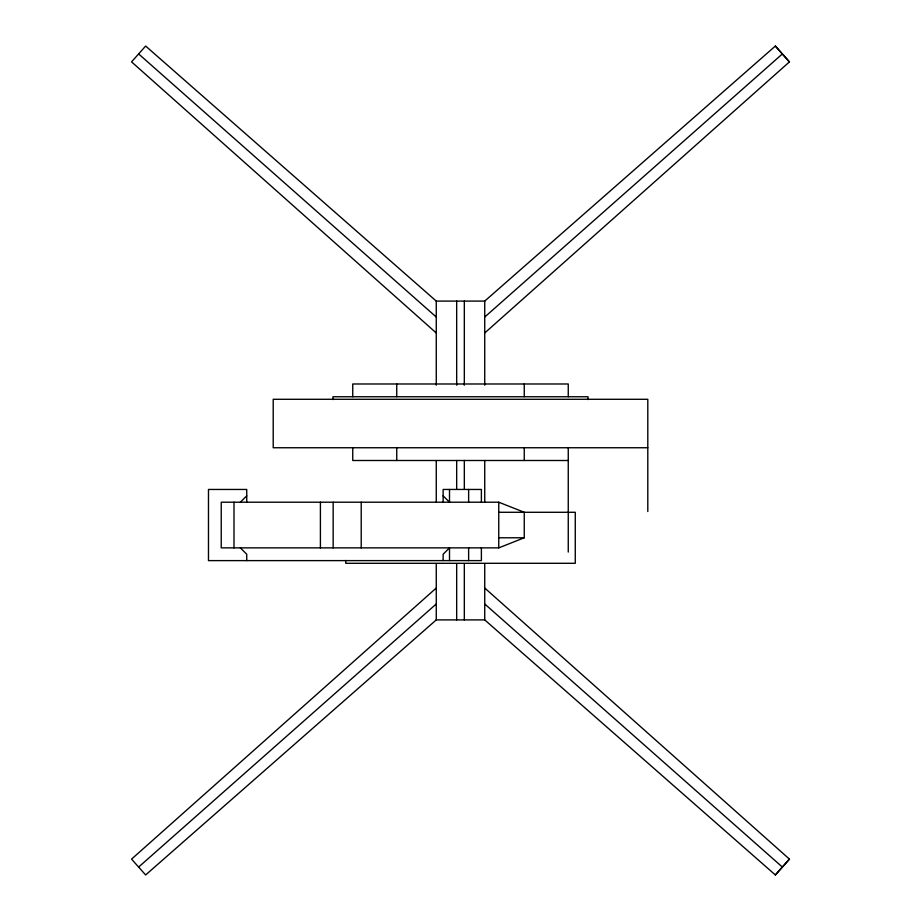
<?xml version="1.0" encoding="UTF-8"?>
<svg xmlns="http://www.w3.org/2000/svg" width="921" height="921" viewBox="0 0 921 921"><rect width="100%" height="100%" fill="white"/><g stroke="black" fill="none" stroke-linecap="round" stroke-linejoin="round"><path stroke-width="1.38" d="M436.266 588.024L131.565 859.12L145.645 874.95L436.266 619.902L484.734 619.902L775.355 874.95L789.435 859.12L484.734 588.024M775.355 874.95L789.435 859.12M240.358 502.21L246.736 495.832M484.734 332.976L789.435 61.88L775.355 46.05L484.734 301.098L436.266 301.098L145.645 46.05L131.565 61.88L436.266 332.976M484.734 317.031L782.32 53.982L789.435 61.88M138.634 867.064L436.266 603.969M498.756 547.868L524.256 537.783L524.256 512.283L498.756 502.21L221.236 502.21L221.236 547.868L498.756 547.868L498.756 502.21M647.797 447.744L273.203 447.744L273.203 399.288L647.797 399.288L647.797 511.512M568.257 460.5L352.743 460.5L352.743 447.744M498.756 512.283L575.268 512.283L575.268 563.295L345.732 563.295L345.732 560.463M498.756 537.783L524.256 537.783M138.634 53.936L436.266 317.031M484.734 603.969L782.32 867.018M443.128 495.832L449.506 502.21L449.506 489.454M240.358 547.868L246.736 554.235L246.736 560.613M775.355 46.05L782.32 53.982M588.024 399.576L588.024 396.744L332.976 396.744L332.976 399.576M568.257 396.744L568.257 383.988L352.743 383.988L352.743 396.744M568.257 447.744L568.257 552.059M524.256 383.988L524.256 396.744M524.256 447.744L524.256 460.5M484.734 301.098L484.734 385.185M484.734 460.5L484.734 502.141M484.734 563.664L484.734 619.902M481.384 502.267L481.384 489.454L443.128 489.454L443.128 502.21M481.384 547.811L481.384 560.613L208.48 560.613L208.48 489.454L246.736 489.454L246.736 502.21M468.628 489.454L468.628 502.21M468.628 547.868L468.628 560.613M464.322 301.098L464.322 385.185M464.322 460.5L464.322 489.224M464.322 563.894L464.322 619.902M456.678 301.098L456.678 385.185M456.678 460.5L456.678 489.224M456.678 563.894L456.678 619.902M449.506 560.613L449.506 547.868L443.128 554.235L443.128 560.613M436.266 301.098L436.266 385.185M436.266 460.5L436.266 502.141M436.266 563.664L436.266 619.902M396.744 383.988L396.744 396.744M396.744 447.744L396.744 460.5M361.216 502.21L361.216 547.868M333.16 502.21L333.16 547.868M320.404 502.21L320.404 547.868M233.992 502.21L233.992 547.868"/></g></svg>
